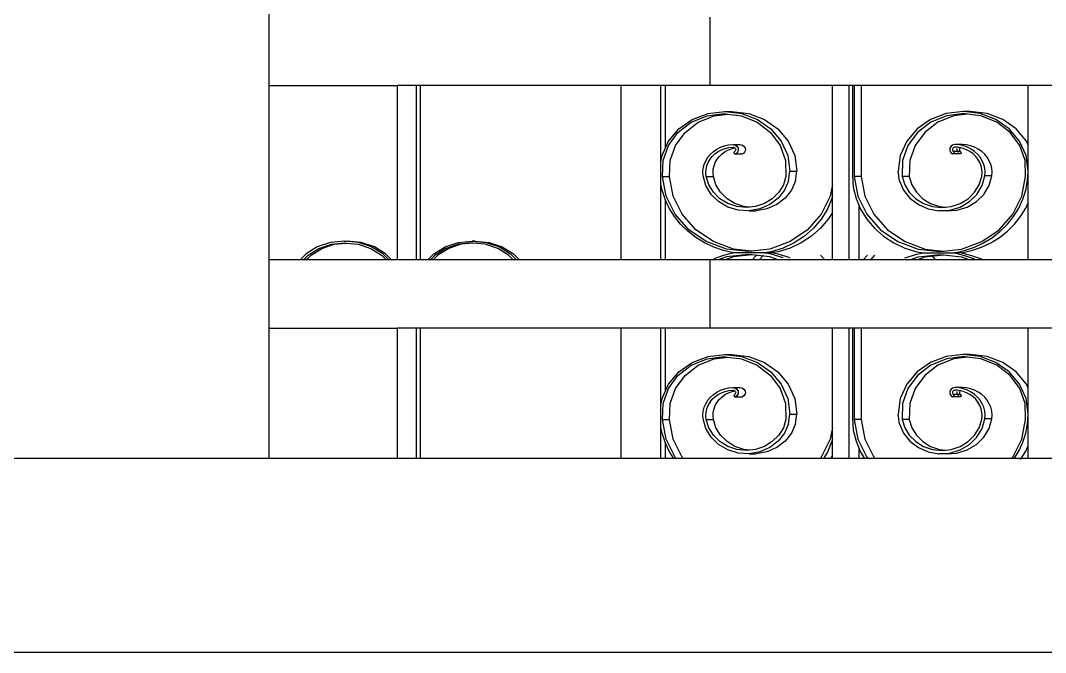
# Model space of a CAD drawing. Header units: millimetres. Extents: x 173236 to 801264, y -94969 to 615039.
# Drawn here: x 499473 to 500002, y -3374 to -3048 of the extents above; entities that cross this region are included whole.
import ezdxf

# ---------------------------------------------------------------- set-up
doc = ezdxf.new("R2010")
doc.units = ezdxf.units.MM
doc.header["$MEASUREMENT"] = 0
doc.layers.add('VOX-A-WALL-PATT', color=233, linetype='Continuous')
doc.layers.add('VOX-A-WALL-SECT', color=1, linetype='Continuous', lineweight=30)

# ---------------------------------------------------------------- blocks, each defined once
blk = doc.blocks.new('STAIRCASE')
at = {"layer": 'VOX-A-WALL-PATT'}
for p, q in [((499601.03, -2981.61), (499601.03, -3081.52)), ((499828.55, -3046.31), (499828.55, -3081.52)), ((499601.03, -3081.52), (499601.04, -3206.74)), ((499601.03, -3081.52), (499667.33, -3081.52)), ((499667.33, -3171.53), (499667.33, -3081.52)), ((499677.18, -3081.52), (499667.33, -3081.52)), ((499677.18, -3171.53), (499677.18, -3081.52)), ((499679.28, -3081.52), (499677.18, -3081.52)), ((499679.28, -3171.53), (499679.28, -3081.52)), ((499782.74, -3081.52), (499679.28, -3081.52)), ((499782.74, -3171.53), (499782.74, -3081.52)), ((499803.17, -3081.52), (499782.74, -3081.52)), ((499803.17, -3171.53), (499803.17, -3081.52)), ((499805.67, -3081.52), (499803.17, -3081.52)), ((499805.67, -3113.67), (499805.67, -3081.52)), ((499828.55, -3081.52), (499805.67, -3081.52)), ((499891.7, -3081.52), (499828.55, -3081.52)), ((499891.7, -3132.64), (499891.7, -3081.52)), ((499900.32, -3081.52), (499891.7, -3081.52)), ((499900.32, -3171.53), (499900.32, -3081.52)), ((499902.01, -3081.52), (499900.32, -3081.52)), ((499902.01, -3081.52), (499902.01, -3128.06)), ((499902.88, -3081.52), (499902.01, -3081.52)), ((499902.88, -3081.52), (499902.88, -3128.48)), ((499906.52, -3081.52), (499902.88, -3081.52)), ((499906.52, -3081.52), (499906.52, -3128.48)), ((499992.73, -3081.52), (499906.52, -3081.52)), ((499992.73, -3112.33), (499992.73, -3081.52)), ((500010.47, -3081.52), (499992.73, -3081.52)), ((499818.88, -3100.55), (499827.04, -3097.23)), ((499819.44, -3099.16), (499827.54, -3096.09)), ((499822.52, -3100.55), (499830.68, -3097.23)), ((499827.04, -3097.23), (499835.88, -3096.09)), ((499827.54, -3096.09), (499836.22, -3095.05)), ((499830.68, -3097.23), (499837.7, -3096.33)), ((499835.88, -3096.09), (499837.7, -3096.33)), ((499836.22, -3095.05), (499839.86, -3095.05)), ((499836.22, -3095.05), (499844.91, -3096.09)), ((499837.7, -3096.33), (499844.72, -3097.23)), ((499839.86, -3095.05), (499848.55, -3096.09)), ((499844.72, -3097.23), (499852.87, -3100.55)), ((499844.91, -3096.09), (499853, -3099.16)), ((499848.55, -3096.09), (499856.64, -3099.16)), ((499950.45, -3096.09), (499942.36, -3099.16)), ((499950.64, -3097.23), (499942.48, -3100.55)), ((499954.28, -3097.23), (499946.12, -3100.55)), ((499959.13, -3095.05), (499950.45, -3096.09)), ((499959.48, -3096.09), (499950.64, -3097.23)), ((499961.3, -3096.33), (499954.28, -3097.23)), ((499967.82, -3096.09), (499959.13, -3095.05)), ((499962.78, -3095.05), (499959.13, -3095.05)), ((499961.3, -3096.33), (499959.48, -3096.09)), ((499968.32, -3097.23), (499961.3, -3096.33)), ((499971.46, -3096.09), (499962.78, -3095.05)), ((499975.91, -3099.16), (499967.82, -3096.09)), ((499976.47, -3100.55), (499968.32, -3097.23)), ((499979.56, -3099.16), (499971.46, -3096.09)), ((499812.05, -3105.8), (499818.88, -3100.55)), ((499812.49, -3104.02), (499819.44, -3099.16)), ((499815.69, -3105.8), (499822.52, -3100.55)), ((499852.87, -3100.55), (499859.71, -3105.8)), ((499853, -3099.16), (499859.95, -3104.02)), ((499856.64, -3099.16), (499863.59, -3104.02)), ((499942.36, -3099.16), (499935.41, -3104.02)), ((499942.48, -3100.55), (499935.65, -3105.8)), ((499946.12, -3100.55), (499939.29, -3105.8)), ((499982.86, -3104.02), (499975.91, -3099.16)), ((499983.31, -3105.8), (499976.47, -3100.55)), ((499986.51, -3104.02), (499979.56, -3099.16)), ((499807.07, -3112.57), (499812.05, -3105.8)), ((499807.16, -3110.37), (499812.49, -3104.02)), ((499810.71, -3112.57), (499815.69, -3105.8)), ((499859.71, -3105.8), (499864.69, -3112.57)), ((499859.95, -3104.02), (499865.28, -3110.37)), ((499863.59, -3104.02), (499868.93, -3110.37)), ((499935.41, -3104.02), (499930.07, -3110.37)), ((499935.65, -3105.8), (499930.67, -3112.57)), ((499939.29, -3105.8), (499934.31, -3112.57)), ((499988.2, -3110.37), (499982.86, -3104.02)), ((499988.29, -3112.57), (499983.31, -3105.8)), ((499991.84, -3110.37), (499986.51, -3104.02)), ((499803.81, -3117.76), (499805.67, -3113.67)), ((499804.33, -3120.33), (499807.07, -3112.57)), ((499805.67, -3113.67), (499807.16, -3110.37)), ((499807.97, -3120.33), (499810.71, -3112.57)), ((499832.06, -3114.39), (499833.98, -3113.41)), ((499833.98, -3113.41), (499836.03, -3112.69)), ((499836.03, -3112.69), (499838.17, -3112.24)), ((499836.31, -3114.01), (499838.26, -3113.56)), ((499838.17, -3112.24), (499840.36, -3112.06)), ((499838.26, -3113.56), (499840.27, -3113.36)), ((499839.95, -3114.01), (499841.29, -3113.7)), ((499840.27, -3113.36), (499840.65, -3113.39)), ((499840.36, -3112.06), (499844, -3112.06)), ((499840.36, -3112.06), (499841.08, -3112.15)), ((499840.65, -3113.39), (499841.02, -3113.52)), ((499841.02, -3113.52), (499841.29, -3113.7)), ((499841.08, -3112.15), (499841.5, -3112.3)), ((499841.29, -3113.7), (499841.33, -3113.73)), ((499841.33, -3113.73), (499841.58, -3114)), ((499841.5, -3112.3), (499841.81, -3112.24)), ((499841.5, -3112.3), (499841.75, -3112.4)), ((499841.75, -3112.4), (499842.33, -3112.81)), ((499841.81, -3112.24), (499844, -3112.06)), ((499842.33, -3112.81), (499842.77, -3113.33)), ((499842.77, -3113.33), (499843.05, -3113.95)), ((499844, -3112.06), (499844.72, -3112.15)), ((499844.72, -3112.15), (499845.4, -3112.4)), ((499845.4, -3112.4), (499845.97, -3112.81)), ((499845.97, -3112.81), (499846.42, -3113.33)), ((499846.42, -3113.33), (499846.7, -3113.95)), ((499864.69, -3112.57), (499867.43, -3120.33)), ((499865.28, -3110.37), (499868.64, -3117.76)), ((499868.93, -3110.37), (499872.28, -3117.76)), ((499930.07, -3110.37), (499926.72, -3117.76)), ((499930.67, -3112.57), (499927.93, -3120.33)), ((499934.31, -3112.57), (499931.57, -3120.33)), ((499952.58, -3113.33), (499952.3, -3113.95)), ((499953.03, -3112.81), (499952.58, -3113.33)), ((499953.6, -3112.4), (499953.03, -3112.81)), ((499954.28, -3112.15), (499953.6, -3112.4)), ((499954.02, -3113.73), (499953.78, -3114)), ((499954.34, -3113.52), (499954.02, -3113.73)), ((499955, -3112.06), (499954.28, -3112.15)), ((499954.7, -3113.39), (499954.34, -3113.52)), ((499955.09, -3113.36), (499954.7, -3113.39)), ((499958.64, -3112.06), (499955, -3112.06)), ((499957.19, -3112.24), (499955, -3112.06)), ((499956.16, -3113.47), (499955.09, -3113.36)), ((499956.16, -3113.47), (499956.14, -3113.52)), ((499957.09, -3113.56), (499956.16, -3113.47)), ((499957.67, -3113.73), (499957.09, -3113.56)), ((499959.33, -3112.69), (499957.19, -3112.24)), ((499957.67, -3113.73), (499957.42, -3114)), ((499957.71, -3113.7), (499957.67, -3113.73)), ((499957.92, -3112.15), (499957.68, -3112.24)), ((499959.05, -3114.01), (499957.71, -3113.7)), ((499958.64, -3112.06), (499957.92, -3112.15)), ((499960.83, -3112.24), (499958.64, -3112.06)), ((499961.38, -3113.41), (499959.33, -3112.69)), ((499962.97, -3112.69), (499960.83, -3112.24)), ((499963.3, -3114.39), (499961.38, -3113.41)), ((499965.02, -3113.41), (499962.97, -3112.69)), ((499966.94, -3114.39), (499965.02, -3113.41)), ((499991.55, -3117.76), (499988.2, -3110.37)), ((499991.03, -3120.33), (499988.29, -3112.57)), ((499992.73, -3112.33), (499991.84, -3110.37)), ((499992.73, -3125.69), (499992.73, -3112.33)), ((499803.45, -3120.28), (499803.81, -3117.76)), ((499826.38, -3120.38), (499827.44, -3118.62)), ((499827.44, -3118.62), (499828.76, -3117.02)), ((499828.57, -3119.63), (499829.74, -3118.12)), ((499828.76, -3117.02), (499830.31, -3115.6)), ((499829.74, -3118.12), (499831.13, -3116.79)), ((499830.31, -3115.6), (499832.06, -3114.39)), ((499831.13, -3116.79), (499832.71, -3115.64)), ((499832.22, -3119.63), (499833.38, -3118.12)), ((499832.71, -3115.64), (499834.44, -3114.71)), ((499833.38, -3118.12), (499834.77, -3116.79)), ((499834.44, -3114.71), (499836.31, -3114.01)), ((499834.77, -3116.79), (499836.35, -3115.64)), ((499836.35, -3115.64), (499838.09, -3114.71)), ((499838.09, -3114.71), (499839.95, -3114.01)), ((499840.93, -3116.08), (499840.91, -3116.24)), ((499840.91, -3116.24), (499840.94, -3116.4)), ((499841, -3115.93), (499840.93, -3116.08)), ((499840.94, -3116.4), (499841, -3116.54)), ((499841.1, -3115.81), (499841, -3115.93)), ((499841, -3116.54), (499841.11, -3116.67)), ((499841.24, -3115.71), (499841.1, -3115.81)), ((499841.11, -3116.67), (499841.25, -3116.76)), ((499841.4, -3115.65), (499841.24, -3115.71)), ((499841.25, -3116.76), (499841.41, -3116.82)), ((499841.62, -3115.36), (499841.4, -3115.65)), ((499841.41, -3116.82), (499841.58, -3116.84)), ((499841.58, -3114), (499841.74, -3114.33)), ((499841.58, -3116.84), (499841.75, -3116.82)), ((499841.76, -3115.03), (499841.62, -3115.36)), ((499841.74, -3114.33), (499841.8, -3114.68)), ((499842.33, -3116.41), (499841.75, -3116.82)), ((499841.75, -3116.82), (499845.05, -3116.82)), ((499841.8, -3114.68), (499841.76, -3115.03)), ((499842.77, -3115.88), (499842.33, -3116.41)), ((499843.05, -3115.27), (499842.77, -3115.88)), ((499843.05, -3113.95), (499843.15, -3114.61)), ((499843.15, -3114.61), (499843.05, -3115.27)), ((499845.05, -3116.82), (499845.22, -3116.84)), ((499845.22, -3116.84), (499845.4, -3116.82)), ((499845.97, -3116.41), (499845.4, -3116.82)), ((499846.42, -3115.88), (499845.97, -3116.41)), ((499846.7, -3115.27), (499846.42, -3115.88)), ((499846.7, -3113.95), (499846.79, -3114.61)), ((499846.79, -3114.61), (499846.7, -3115.27)), ((499868.64, -3117.76), (499869.78, -3125.69)), ((499872.28, -3117.76), (499873.42, -3125.69)), ((499926.72, -3117.76), (499925.58, -3125.69)), ((499952.3, -3113.95), (499952.21, -3114.61)), ((499952.21, -3114.61), (499952.3, -3115.27)), ((499952.3, -3115.27), (499952.58, -3115.88)), ((499952.58, -3115.88), (499953.03, -3116.41)), ((499953.03, -3116.41), (499953.6, -3116.82)), ((499953.62, -3114.33), (499953.56, -3114.68)), ((499953.56, -3114.68), (499953.6, -3115.03)), ((499953.6, -3115.03), (499953.73, -3115.36)), ((499953.78, -3116.84), (499953.6, -3116.82)), ((499953.78, -3114), (499953.62, -3114.33)), ((499953.73, -3115.36), (499953.96, -3115.65)), ((499953.96, -3116.82), (499953.78, -3116.84)), ((499953.96, -3115.65), (499954.12, -3115.71)), ((499957.6, -3115.65), (499953.96, -3115.65)), ((499954.11, -3116.76), (499953.96, -3116.82)), ((499957.25, -3116.82), (499953.96, -3116.82)), ((499954.25, -3116.67), (499954.11, -3116.76)), ((499954.12, -3115.71), (499954.26, -3115.81)), ((499954.35, -3116.54), (499954.25, -3116.67)), ((499954.26, -3115.81), (499954.36, -3115.93)), ((499954.42, -3116.4), (499954.35, -3116.54)), ((499954.36, -3115.93), (499954.43, -3116.08)), ((499954.45, -3116.24), (499954.42, -3116.4)), ((499954.43, -3116.08), (499954.45, -3116.24)), ((499955.94, -3114), (499955.85, -3114.61)), ((499955.85, -3114.61), (499955.95, -3115.27)), ((499955.95, -3115.27), (499955.99, -3115.36)), ((499956.15, -3115.71), (499956.22, -3115.88)), ((499956.22, -3115.88), (499956.27, -3115.93)), ((499956.52, -3116.24), (499956.66, -3116.4)), ((499956.85, -3116.54), (499957.03, -3116.67)), ((499957.17, -3116.76), (499957.25, -3116.82)), ((499957.26, -3114.33), (499957.2, -3114.68)), ((499957.2, -3114.68), (499957.24, -3115.03)), ((499957.24, -3115.03), (499957.38, -3115.36)), ((499957.42, -3116.84), (499957.25, -3116.82)), ((499957.42, -3114), (499957.26, -3114.33)), ((499957.38, -3115.36), (499957.6, -3115.65)), ((499957.59, -3116.82), (499957.42, -3116.84)), ((499957.75, -3116.76), (499957.59, -3116.82)), ((499957.6, -3115.65), (499957.76, -3115.71)), ((499957.89, -3116.67), (499957.75, -3116.76)), ((499957.76, -3115.71), (499957.9, -3115.81)), ((499958, -3116.54), (499957.89, -3116.67)), ((499957.9, -3115.81), (499958, -3115.93)), ((499958, -3115.93), (499958.07, -3116.08)), ((499958.06, -3116.4), (499958, -3116.54)), ((499958.09, -3116.24), (499958.06, -3116.4)), ((499958.07, -3116.08), (499958.09, -3116.24)), ((499960.91, -3114.71), (499959.05, -3114.01)), ((499962.65, -3115.64), (499960.91, -3114.71)), ((499964.23, -3116.79), (499962.65, -3115.64)), ((499965.05, -3115.6), (499963.3, -3114.39)), ((499965.62, -3118.12), (499964.23, -3116.79)), ((499966.6, -3117.02), (499965.05, -3115.6)), ((499966.78, -3119.63), (499965.62, -3118.12)), ((499967.92, -3118.62), (499966.6, -3117.02)), ((499968.69, -3115.6), (499966.94, -3114.39)), ((499968.98, -3120.38), (499967.92, -3118.62)), ((499970.24, -3117.02), (499968.69, -3115.6)), ((499971.56, -3118.62), (499970.24, -3117.02)), ((499972.62, -3120.38), (499971.56, -3118.62)), ((499992.69, -3125.69), (499991.55, -3117.76)), ((499804.04, -3128.48), (499804.33, -3120.33)), ((499807.68, -3128.48), (499807.97, -3120.33)), ((499824.91, -3126.2), (499825.1, -3124.21)), ((499825.1, -3124.21), (499825.59, -3122.25)), ((499825.59, -3122.25), (499826.38, -3120.38)), ((499826.59, -3124.8), (499826.98, -3123)), ((499826.98, -3123), (499827.65, -3121.26)), ((499827.65, -3121.26), (499828.57, -3119.63)), ((499830.24, -3124.8), (499830.63, -3123)), ((499830.63, -3123), (499831.29, -3121.26)), ((499831.29, -3121.26), (499832.22, -3119.63)), ((499867.43, -3120.33), (499867.72, -3128.48)), ((499927.93, -3120.33), (499927.64, -3128.48)), ((499931.57, -3120.33), (499931.28, -3128.48)), ((499967.71, -3121.26), (499966.78, -3119.63)), ((499968.37, -3123), (499967.71, -3121.26)), ((499968.76, -3124.8), (499968.37, -3123)), ((499969.77, -3122.25), (499968.98, -3120.38)), ((499970.26, -3124.21), (499969.77, -3122.25)), ((499970.45, -3126.2), (499970.26, -3124.21)), ((499973.41, -3122.25), (499972.62, -3120.38)), ((499973.9, -3124.21), (499973.41, -3122.25)), ((499974.09, -3126.2), (499973.9, -3124.21)), ((499991.32, -3128.48), (499991.03, -3120.33)), ((499804.04, -3128.48), (499807.68, -3128.48)), ((499805.93, -3138.6), (499804.04, -3128.48)), ((499809.58, -3138.6), (499807.68, -3128.48)), ((499825.03, -3128.21), (499824.91, -3126.2)), ((499826.41, -3133.19), (499825.03, -3128.21)), ((499826.48, -3126.64), (499826.59, -3124.8)), ((499826.66, -3128.48), (499826.48, -3126.64)), ((499826.66, -3128.48), (499830.3, -3128.48)), ((499827.98, -3132.77), (499826.66, -3128.48)), ((499830.13, -3126.64), (499830.24, -3124.8)), ((499830.3, -3128.48), (499830.13, -3126.64)), ((499831.62, -3132.77), (499830.3, -3128.48)), ((499867.72, -3128.48), (499866.39, -3132.77)), ((499869.07, -3130.79), (499869.78, -3125.69)), ((499869.78, -3125.69), (499873.42, -3125.69)), ((499872.71, -3130.79), (499873.42, -3125.69)), ((499902.01, -3128.06), (499902.48, -3133.98)), ((499902.88, -3128.48), (499904.78, -3138.6)), ((499906.52, -3128.48), (499902.88, -3128.48)), ((499906.52, -3128.48), (499908.42, -3138.6)), ((499926.28, -3130.79), (499925.58, -3125.69)), ((499931.28, -3128.48), (499927.64, -3128.48)), ((499927.64, -3128.48), (499928.97, -3132.77)), ((499931.28, -3128.48), (499932.61, -3132.77)), ((499967.37, -3132.77), (499968.7, -3128.48)), ((499968.7, -3128.48), (499968.87, -3126.64)), ((499968.87, -3126.64), (499968.76, -3124.8)), ((499968.94, -3133.19), (499970.33, -3128.21)), ((499970.33, -3128.21), (499970.45, -3126.2)), ((499973.97, -3128.21), (499970.33, -3128.21)), ((499972.58, -3133.19), (499973.97, -3128.21)), ((499973.97, -3128.21), (499974.09, -3126.2)), ((499989.42, -3138.6), (499991.32, -3128.48)), ((499992.38, -3130.62), (499992.69, -3125.69)), ((499992.73, -3125.69), (499992.69, -3125.69)), ((499992.73, -3142.02), (499992.73, -3125.69)), ((499803.9, -3135.48), (499803.45, -3133.09)), ((499829.12, -3137.71), (499826.41, -3133.19)), ((499830.37, -3136.66), (499827.98, -3132.77)), ((499834.01, -3136.66), (499831.62, -3132.77)), ((499866.39, -3132.77), (499864, -3136.66)), ((499869.07, -3130.79), (499867, -3135.58)), ((499872.71, -3130.79), (499870.64, -3135.58)), ((499891.7, -3132.64), (499890.58, -3138.6)), ((499891.7, -3138.8), (499891.7, -3132.64)), ((499902.48, -3133.98), (499903.9, -3139.77)), ((499926.28, -3130.79), (499928.36, -3135.58)), ((499928.97, -3132.77), (499931.35, -3136.66)), ((499932.61, -3132.77), (499935, -3136.66)), ((499964.99, -3136.66), (499967.37, -3132.77)), ((499966.24, -3137.71), (499968.94, -3133.19)), ((499969.88, -3137.71), (499972.58, -3133.19)), ((499991.46, -3135.48), (499992.38, -3130.62)), ((499805.43, -3140.22), (499803.9, -3135.48)), ((499805.67, -3140.72), (499805.43, -3140.22)), ((499810.56, -3147.96), (499805.93, -3138.6)), ((499814.2, -3147.96), (499809.58, -3138.6)), ((499832.97, -3141.47), (499829.12, -3137.71)), ((499833.69, -3139.94), (499830.37, -3136.66)), ((499837.75, -3142.42), (499833.69, -3139.94)), ((499837.33, -3139.94), (499834.01, -3136.66)), ((499841.39, -3142.42), (499837.33, -3139.94)), ((499860.69, -3139.94), (499856.62, -3142.42)), ((499863.68, -3139.74), (499859.34, -3143.01)), ((499864, -3136.66), (499860.69, -3139.94)), ((499867.32, -3139.74), (499862.98, -3143.01)), ((499867, -3135.58), (499863.68, -3139.74)), ((499870.64, -3135.58), (499867.32, -3139.74)), ((499890.58, -3138.6), (499885.95, -3147.96)), ((499891.46, -3139.77), (499889.14, -3145.3)), ((499891.7, -3138.8), (499891.46, -3139.77)), ((499891.7, -3147.06), (499891.7, -3138.8)), ((499903.9, -3139.77), (499905.53, -3143.65)), ((499904.78, -3138.6), (499909.4, -3147.96)), ((499908.42, -3138.6), (499913.04, -3147.96)), ((499928.36, -3135.58), (499931.67, -3139.74)), ((499931.35, -3136.66), (499934.67, -3139.94)), ((499931.67, -3139.74), (499936.02, -3143.01)), ((499934.67, -3139.94), (499938.73, -3142.42)), ((499935, -3136.66), (499938.31, -3139.94)), ((499938.31, -3139.94), (499942.37, -3142.42)), ((499957.61, -3142.42), (499961.67, -3139.94)), ((499961.67, -3139.94), (499964.99, -3136.66)), ((499962.39, -3141.47), (499966.24, -3137.71)), ((499966.03, -3141.47), (499969.88, -3137.71)), ((499984.8, -3147.96), (499989.42, -3138.6)), ((499987.81, -3144.76), (499989.93, -3140.22)), ((499989.93, -3140.22), (499991.46, -3135.48)), ((499805.67, -3171.53), (499805.67, -3140.72)), ((499807.55, -3144.76), (499805.67, -3140.72)), ((499810.22, -3149.05), (499807.55, -3144.76)), ((499837.72, -3144.23), (499832.97, -3141.47)), ((499843.08, -3145.83), (499837.72, -3144.23)), ((499842.33, -3143.97), (499837.75, -3142.42)), ((499845.98, -3143.97), (499841.39, -3142.42)), ((499847.19, -3144.49), (499842.33, -3143.97)), ((499849.01, -3144.29), (499845.98, -3143.97)), ((499849.01, -3144.29), (499847.19, -3144.49)), ((499854.24, -3145.2), (499848.7, -3146.16)), ((499852.04, -3143.97), (499849.01, -3144.29)), ((499856.62, -3142.42), (499852.04, -3143.97)), ((499857.88, -3145.2), (499852.34, -3146.16)), ((499859.34, -3143.01), (499854.24, -3145.2)), ((499862.98, -3143.01), (499857.88, -3145.2)), ((499889.14, -3145.3), (499885.95, -3150.47)), ((499905.53, -3171.53), (499905.53, -3143.65)), ((499905.53, -3143.65), (499906.22, -3145.3)), ((499906.22, -3145.3), (499909.41, -3150.47)), ((499936.02, -3143.01), (499941.12, -3145.2)), ((499938.73, -3142.42), (499943.32, -3143.97)), ((499941.12, -3145.2), (499946.66, -3146.16)), ((499942.37, -3142.42), (499946.96, -3143.97)), ((499943.32, -3143.97), (499948.17, -3144.49)), ((499946.96, -3143.97), (499949.99, -3144.29)), ((499948.17, -3144.49), (499949.99, -3144.29)), ((499949.99, -3144.29), (499953.02, -3143.97)), ((499952.28, -3145.83), (499957.64, -3144.23)), ((499953.02, -3143.97), (499957.61, -3142.42)), ((499955.92, -3145.83), (499961.28, -3144.23)), ((499957.64, -3144.23), (499962.39, -3141.47)), ((499961.28, -3144.23), (499966.03, -3141.47)), ((499985.14, -3149.05), (499987.81, -3144.76)), ((499988.78, -3149.05), (499991.45, -3144.76)), ((499991.45, -3144.76), (499992.73, -3142.02)), ((499992.73, -3171.53), (499992.73, -3142.02)), ((499813.41, -3153.04), (499810.22, -3149.05)), ((499817.62, -3155.95), (499810.56, -3147.96)), ((499821.27, -3155.95), (499814.2, -3147.96)), ((499848.7, -3146.16), (499843.08, -3145.83)), ((499848.7, -3146.16), (499852.34, -3146.16)), ((499885.95, -3147.96), (499878.89, -3155.95)), ((499885.95, -3150.47), (499881.98, -3155.16)), ((499889.59, -3150.47), (499885.62, -3155.16)), ((499891.7, -3147.06), (499889.59, -3150.47)), ((499891.7, -3171.53), (499891.7, -3147.06)), ((499909.4, -3147.96), (499916.46, -3155.95)), ((499909.41, -3150.47), (499913.38, -3155.16)), ((499913.04, -3147.96), (499920.11, -3155.95)), ((499946.66, -3146.16), (499952.28, -3145.83)), ((499950.3, -3146.16), (499946.66, -3146.16)), ((499950.3, -3146.16), (499955.92, -3145.83)), ((499977.73, -3155.95), (499984.8, -3147.96)), ((499981.95, -3153.04), (499985.14, -3149.05)), ((499985.59, -3153.04), (499988.78, -3149.05)), ((499817.08, -3156.66), (499813.41, -3153.04)), ((499826.66, -3162.06), (499817.62, -3155.95)), ((499830.31, -3162.06), (499821.27, -3155.95)), ((499878.89, -3155.95), (499869.85, -3162.06)), ((499881.98, -3155.16), (499877.29, -3159.27)), ((499885.62, -3155.16), (499880.94, -3159.27)), ((499913.38, -3155.16), (499918.06, -3159.27)), ((499916.46, -3155.95), (499925.51, -3162.06)), ((499920.11, -3155.95), (499929.15, -3162.06)), ((499968.69, -3162.06), (499977.73, -3155.95)), ((499978.28, -3156.66), (499981.95, -3153.04)), ((499981.92, -3156.66), (499985.59, -3153.04)), ((499821.18, -3159.88), (499817.08, -3156.66)), ((499825.66, -3162.65), (499821.18, -3159.88)), ((499877.29, -3159.27), (499872.01, -3162.72)), ((499880.94, -3159.27), (499875.65, -3162.72)), ((499918.06, -3159.27), (499923.35, -3162.72)), ((499969.7, -3162.65), (499974.18, -3159.88)), ((499973.34, -3162.65), (499977.82, -3159.88)), ((499974.18, -3159.88), (499978.28, -3156.66)), ((499977.82, -3159.88), (499981.92, -3156.66)), ((499626.01, -3164.75), (499620.21, -3168.31)), ((499621.3, -3169), (499626.84, -3165.6)), ((499622.77, -3169), (499628.31, -3165.6)), ((499632.76, -3162.52), (499626.01, -3164.75)), ((499626.84, -3165.6), (499633.3, -3163.46)), ((499628.31, -3165.6), (499634.77, -3163.46)), ((499640, -3161.75), (499632.76, -3162.52)), ((499633.3, -3163.46), (499640.23, -3162.73)), ((499634.77, -3163.46), (499640.96, -3162.81)), ((499640, -3161.75), (499641.47, -3161.75)), ((499647.25, -3162.52), (499640, -3161.75)), ((499640.23, -3162.73), (499640.96, -3162.81)), ((499640.96, -3162.81), (499647.16, -3163.46)), ((499648.71, -3162.52), (499641.47, -3161.75)), ((499647.16, -3163.46), (499653.61, -3165.6)), ((499654, -3164.75), (499647.25, -3162.52)), ((499655.46, -3164.75), (499648.71, -3162.52)), ((499653.61, -3165.6), (499659.16, -3169)), ((499659.8, -3168.31), (499654, -3164.75)), ((499661.26, -3168.31), (499655.46, -3164.75)), ((499686.15, -3168.31), (499691.95, -3164.75)), ((499692.34, -3165.6), (499686.79, -3169)), ((499693.8, -3165.6), (499688.26, -3169)), ((499691.95, -3164.75), (499698.7, -3162.52)), ((499698.79, -3163.46), (499692.34, -3165.6)), ((499700.26, -3163.46), (499693.8, -3165.6)), ((499698.7, -3162.52), (499705.95, -3161.75)), ((499705.72, -3162.73), (499698.79, -3163.46)), ((499706.45, -3162.81), (499700.26, -3163.46)), ((499706.45, -3162.81), (499705.72, -3162.73)), ((499705.95, -3161.75), (499713.19, -3162.52)), ((499707.41, -3161.75), (499705.95, -3161.75)), ((499712.65, -3163.46), (499706.45, -3162.81)), ((499707.41, -3161.75), (499714.66, -3162.52)), ((499719.1, -3165.6), (499712.65, -3163.46)), ((499713.19, -3162.52), (499719.94, -3164.75)), ((499714.66, -3162.52), (499721.41, -3164.75)), ((499724.65, -3169), (499719.1, -3165.6)), ((499719.94, -3164.75), (499725.74, -3168.31)), ((499721.41, -3164.75), (499727.2, -3168.31)), ((499830.45, -3164.93), (499825.66, -3162.65)), ((499837.1, -3165.89), (499826.66, -3162.06)), ((499840.74, -3165.89), (499830.31, -3162.06)), ((499835.5, -3166.7), (499830.45, -3164.93)), ((499840.74, -3167.92), (499835.5, -3166.7)), ((499848.26, -3167.2), (499837.1, -3165.89)), ((499850.08, -3166.99), (499840.74, -3165.89)), ((499859.41, -3165.89), (499850.08, -3166.99)), ((499869.85, -3162.06), (499859.41, -3165.89)), ((499866.22, -3165.42), (499860.07, -3167.32)), ((499869.87, -3165.42), (499863.72, -3167.32)), ((499872.01, -3162.72), (499866.22, -3165.42)), ((499875.65, -3162.72), (499869.87, -3165.42)), ((499923.35, -3162.72), (499929.13, -3165.42)), ((499925.51, -3162.06), (499935.94, -3165.89)), ((499929.13, -3165.42), (499935.28, -3167.32)), ((499929.15, -3162.06), (499939.58, -3165.89)), ((499935.94, -3165.89), (499947.1, -3167.2)), ((499939.58, -3165.89), (499948.92, -3166.99)), ((499948.92, -3166.99), (499958.26, -3165.89)), ((499954.62, -3167.92), (499959.86, -3166.7)), ((499958.26, -3165.89), (499968.69, -3162.06)), ((499958.26, -3167.92), (499963.5, -3166.7)), ((499959.86, -3166.7), (499964.91, -3164.93)), ((499963.5, -3166.7), (499968.55, -3164.93)), ((499964.91, -3164.93), (499969.7, -3162.65)), ((499968.55, -3164.93), (499973.34, -3162.65)), ((499667.33, -3171.53), (499601.03, -3171.53)), ((499620.21, -3168.31), (499617.12, -3171.53)), ((499618.87, -3171.53), (499621.3, -3169)), ((499620.34, -3171.53), (499622.77, -3169)), ((499659.16, -3169), (499661.58, -3171.53)), ((499662.89, -3171.53), (499659.8, -3168.31)), ((499664.35, -3171.53), (499661.26, -3168.31)), ((499677.18, -3171.53), (499667.33, -3171.53)), ((499679.28, -3171.53), (499677.18, -3171.53)), ((499782.74, -3171.53), (499679.28, -3171.53)), ((499683.06, -3171.53), (499686.15, -3168.31)), ((499686.79, -3169), (499684.36, -3171.53)), ((499688.26, -3169), (499685.83, -3171.53)), ((499727.08, -3171.53), (499724.65, -3169)), ((499725.74, -3168.31), (499728.83, -3171.53)), ((499727.2, -3168.31), (499730.3, -3171.53)), ((499803.17, -3171.53), (499782.74, -3171.53)), ((499805.67, -3171.53), (499803.17, -3171.53)), ((499828.55, -3171.53), (499805.67, -3171.53)), ((499828.55, -3171.53), (499828.55, -3206.74)), ((499848.81, -3171.53), (499828.55, -3171.53)), ((499835.5, -3169.15), (499830.45, -3170.91)), ((499837.1, -3169.95), (499832.8, -3171.53)), ((499840.74, -3167.92), (499835.5, -3169.15)), ((499840.74, -3169.95), (499836.44, -3171.53)), ((499848.26, -3168.64), (499837.1, -3169.95)), ((499856.47, -3167.92), (499840.74, -3167.92)), ((499850.08, -3168.86), (499840.74, -3169.95)), ((499850.08, -3166.99), (499848.26, -3167.2)), ((499850.08, -3168.86), (499848.26, -3168.64)), ((499850.34, -3171.53), (499848.81, -3171.53)), ((499859.41, -3169.95), (499850.08, -3168.86)), ((499850.34, -3171.53), (499852.47, -3169)), ((499853.99, -3171.53), (499850.34, -3171.53)), ((499853.99, -3171.53), (499856.11, -3169)), ((499887.74, -3171.53), (499853.99, -3171.53)), ((499860.07, -3167.32), (499856.47, -3167.92)), ((499860.07, -3168.52), (499856.47, -3167.92)), ((499856.47, -3167.92), (499860.11, -3167.92)), ((499863.72, -3171.53), (499859.41, -3169.95)), ((499866.22, -3170.43), (499860.07, -3168.52)), ((499863.72, -3167.32), (499860.11, -3167.92)), ((499863.72, -3168.52), (499860.11, -3167.92)), ((499869.87, -3170.43), (499863.72, -3168.52)), ((499885.61, -3169), (499887.74, -3171.53)), ((499888.88, -3171.53), (499887.74, -3171.53)), ((499891.7, -3171.53), (499888.88, -3171.53)), ((499891.7, -3171.53), (499891.7, -3170.55)), ((499900.32, -3171.53), (499891.7, -3171.53)), ((499905.53, -3171.53), (499900.32, -3171.53)), ((499906.48, -3171.53), (499905.53, -3171.53)), ((499907.62, -3171.53), (499906.48, -3171.53)), ((499909.75, -3169), (499907.62, -3171.53)), ((499911.26, -3171.53), (499907.62, -3171.53)), ((499913.39, -3169), (499911.26, -3171.53)), ((499945.01, -3171.53), (499911.26, -3171.53)), ((499929.13, -3170.43), (499935.28, -3168.52)), ((499931.64, -3171.53), (499935.94, -3169.95)), ((499935.28, -3167.32), (499938.89, -3167.92)), ((499935.28, -3168.52), (499938.89, -3167.92)), ((499935.28, -3171.53), (499939.58, -3169.95)), ((499935.94, -3169.95), (499947.1, -3168.64)), ((499938.89, -3167.92), (499954.62, -3167.92)), ((499939.58, -3169.95), (499948.92, -3168.86)), ((499945.01, -3171.53), (499942.89, -3169)), ((499946.55, -3171.53), (499945.01, -3171.53)), ((499950.19, -3171.53), (499946.55, -3171.53)), ((499947.1, -3167.2), (499948.92, -3166.99)), ((499947.1, -3168.64), (499948.92, -3168.86)), ((499948.92, -3168.86), (499958.26, -3169.95)), ((499992.73, -3171.53), (499950.19, -3171.53)), ((499958.26, -3167.92), (499954.62, -3167.92)), ((499954.62, -3167.92), (499959.86, -3169.15)), ((499958.26, -3167.92), (499963.5, -3169.15)), ((499958.26, -3169.95), (499962.56, -3171.53)), ((499959.86, -3169.15), (499964.91, -3170.91)), ((499963.5, -3169.15), (499968.55, -3170.91)), ((500010.47, -3171.53), (499992.73, -3171.53)), ((499601.03, -3206.74), (499601.03, -3273.82)), ((499601.03, -3206.74), (499667.33, -3206.74)), ((499667.33, -3273.82), (499667.33, -3206.74)), ((499677.18, -3206.74), (499667.33, -3206.74)), ((499677.18, -3273.82), (499677.18, -3206.74)), ((499679.28, -3206.74), (499677.18, -3206.74)), ((499679.28, -3273.82), (499679.28, -3206.74)), ((499782.74, -3206.74), (499679.28, -3206.74)), ((499782.74, -3273.82), (499782.74, -3206.74)), ((499803.17, -3206.74), (499782.74, -3206.74)), ((499803.17, -3273.82), (499803.17, -3206.74)), ((499805.67, -3206.74), (499803.17, -3206.74)), ((499805.67, -3238.89), (499805.67, -3206.74)), ((499828.55, -3206.74), (499805.67, -3206.74)), ((499891.7, -3206.74), (499828.55, -3206.74)), ((499891.7, -3257.86), (499891.7, -3206.74)), ((499900.32, -3206.74), (499891.7, -3206.74)), ((499900.32, -3273.82), (499900.32, -3206.74)), ((499902.01, -3206.74), (499900.32, -3206.74)), ((499902.01, -3206.74), (499902.01, -3253.29)), ((499902.88, -3206.74), (499902.01, -3206.74)), ((499902.88, -3206.74), (499902.88, -3253.7)), ((499906.52, -3206.74), (499902.88, -3206.74)), ((499906.52, -3206.74), (499906.52, -3253.7)), ((499992.73, -3206.74), (499906.52, -3206.74)), ((499992.73, -3237.56), (499992.73, -3206.74)), ((500010.47, -3206.74), (499992.73, -3206.74)), ((499812.49, -3229.25), (499819.44, -3224.38)), ((499818.88, -3225.78), (499827.04, -3222.45)), ((499819.44, -3224.38), (499827.54, -3221.32)), ((499822.52, -3225.78), (499830.68, -3222.45)), ((499827.04, -3222.45), (499835.88, -3221.32)), ((499827.54, -3221.32), (499836.22, -3220.27)), ((499830.68, -3222.45), (499837.7, -3221.55)), ((499835.88, -3221.32), (499837.7, -3221.55)), ((499836.22, -3220.27), (499839.86, -3220.27)), ((499836.22, -3220.27), (499844.91, -3221.32)), ((499837.7, -3221.55), (499844.72, -3222.45)), ((499839.86, -3220.27), (499848.55, -3221.32)), ((499844.72, -3222.45), (499852.87, -3225.78)), ((499844.91, -3221.32), (499853, -3224.38)), ((499848.55, -3221.32), (499856.64, -3224.38)), ((499853, -3224.38), (499859.95, -3229.25)), ((499856.64, -3224.38), (499863.59, -3229.25)), ((499942.36, -3224.38), (499935.41, -3229.25)), ((499950.45, -3221.32), (499942.36, -3224.38)), ((499950.64, -3222.45), (499942.48, -3225.78)), ((499954.28, -3222.45), (499946.12, -3225.78)), ((499959.13, -3220.27), (499950.45, -3221.32)), ((499959.48, -3221.32), (499950.64, -3222.45)), ((499961.3, -3221.55), (499954.28, -3222.45)), ((499967.82, -3221.32), (499959.13, -3220.27)), ((499962.78, -3220.27), (499959.13, -3220.27)), ((499961.3, -3221.55), (499959.48, -3221.32)), ((499968.32, -3222.45), (499961.3, -3221.55)), ((499971.46, -3221.32), (499962.78, -3220.27)), ((499975.91, -3224.38), (499967.82, -3221.32)), ((499976.47, -3225.78), (499968.32, -3222.45)), ((499979.56, -3224.38), (499971.46, -3221.32)), ((499982.86, -3229.25), (499975.91, -3224.38)), ((499986.51, -3229.25), (499979.56, -3224.38)), ((499807.16, -3235.59), (499812.49, -3229.25)), ((499812.05, -3231.02), (499818.88, -3225.78)), ((499815.69, -3231.02), (499822.52, -3225.78)), ((499852.87, -3225.78), (499859.71, -3231.02)), ((499859.95, -3229.25), (499865.28, -3235.59)), ((499863.59, -3229.25), (499868.93, -3235.59)), ((499935.41, -3229.25), (499930.07, -3235.59)), ((499942.48, -3225.78), (499935.65, -3231.02)), ((499946.12, -3225.78), (499939.29, -3231.02)), ((499983.31, -3231.02), (499976.47, -3225.78)), ((499988.2, -3235.59), (499982.86, -3229.25)), ((499991.84, -3235.59), (499986.51, -3229.25)), ((499807.07, -3237.79), (499812.05, -3231.02)), ((499810.71, -3237.79), (499815.69, -3231.02)), ((499859.71, -3231.02), (499864.69, -3237.79)), ((499935.65, -3231.02), (499930.67, -3237.79)), ((499939.29, -3231.02), (499934.31, -3237.79)), ((499988.29, -3237.79), (499983.31, -3231.02)), ((499803.81, -3242.98), (499805.67, -3238.89)), ((499804.33, -3245.55), (499807.07, -3237.79)), ((499805.67, -3238.89), (499807.16, -3235.59)), ((499807.97, -3245.55), (499810.71, -3237.79)), ((499830.31, -3240.82), (499832.06, -3239.61)), ((499832.06, -3239.61), (499833.98, -3238.64)), ((499832.71, -3240.87), (499834.44, -3239.93)), ((499833.98, -3238.64), (499836.03, -3237.92)), ((499834.44, -3239.93), (499836.31, -3239.23)), ((499836.03, -3237.92), (499838.17, -3237.46)), ((499836.31, -3239.23), (499838.26, -3238.78)), ((499836.35, -3240.87), (499838.09, -3239.93)), ((499838.09, -3239.93), (499839.95, -3239.23)), ((499838.17, -3237.46), (499840.36, -3237.28)), ((499838.26, -3238.78), (499840.27, -3238.58)), ((499839.95, -3239.23), (499841.29, -3238.92)), ((499840.27, -3238.58), (499840.65, -3238.62)), ((499840.36, -3237.28), (499844, -3237.28)), ((499840.36, -3237.28), (499841.08, -3237.37)), ((499840.65, -3238.62), (499841.02, -3238.74)), ((499841.02, -3238.74), (499841.29, -3238.92)), ((499841.08, -3237.37), (499841.5, -3237.53)), ((499841.29, -3238.92), (499841.33, -3238.95)), ((499841.33, -3238.95), (499841.58, -3239.23)), ((499841.62, -3240.58), (499841.4, -3240.87)), ((499841.5, -3237.53), (499841.81, -3237.46)), ((499841.5, -3237.53), (499841.75, -3237.62)), ((499841.58, -3239.23), (499841.74, -3239.55)), ((499841.76, -3240.25), (499841.62, -3240.58)), ((499841.74, -3239.55), (499841.8, -3239.9)), ((499841.75, -3237.62), (499842.33, -3238.03)), ((499841.8, -3239.9), (499841.76, -3240.25)), ((499841.81, -3237.46), (499844, -3237.28)), ((499842.33, -3238.03), (499842.77, -3238.56)), ((499842.77, -3238.56), (499843.05, -3239.17)), ((499843.05, -3240.49), (499842.77, -3241.11)), ((499843.05, -3239.17), (499843.15, -3239.83)), ((499843.15, -3239.83), (499843.05, -3240.49)), ((499844, -3237.28), (499844.72, -3237.37)), ((499844.72, -3237.37), (499845.4, -3237.62)), ((499845.4, -3237.62), (499845.97, -3238.03)), ((499845.97, -3238.03), (499846.42, -3238.56)), ((499846.42, -3238.56), (499846.7, -3239.17)), ((499846.7, -3240.49), (499846.42, -3241.11)), ((499846.7, -3239.17), (499846.79, -3239.83)), ((499846.79, -3239.83), (499846.7, -3240.49)), ((499864.69, -3237.79), (499867.43, -3245.55)), ((499865.28, -3235.59), (499868.64, -3242.98)), ((499868.93, -3235.59), (499872.28, -3242.98)), ((499930.07, -3235.59), (499926.72, -3242.98)), ((499930.67, -3237.79), (499927.93, -3245.55)), ((499934.31, -3237.79), (499931.57, -3245.55)), ((499952.3, -3239.17), (499952.21, -3239.83)), ((499952.21, -3239.83), (499952.3, -3240.49)), ((499952.58, -3238.56), (499952.3, -3239.17)), ((499952.3, -3240.49), (499952.58, -3241.11)), ((499953.03, -3238.03), (499952.58, -3238.56)), ((499953.6, -3237.62), (499953.03, -3238.03)), ((499953.62, -3239.55), (499953.56, -3239.9)), ((499953.56, -3239.9), (499953.6, -3240.25)), ((499954.28, -3237.37), (499953.6, -3237.62)), ((499953.6, -3240.25), (499953.73, -3240.58)), ((499953.78, -3239.23), (499953.62, -3239.55)), ((499953.73, -3240.58), (499953.96, -3240.87)), ((499954.02, -3238.95), (499953.78, -3239.23)), ((499954.34, -3238.74), (499954.02, -3238.95)), ((499955, -3237.28), (499954.28, -3237.37)), ((499954.7, -3238.62), (499954.34, -3238.74)), ((499955.09, -3238.58), (499954.7, -3238.62)), ((499958.64, -3237.28), (499955, -3237.28)), ((499957.19, -3237.46), (499955, -3237.28)), ((499956.16, -3238.69), (499955.09, -3238.58)), ((499955.94, -3239.23), (499955.85, -3239.83)), ((499955.85, -3239.83), (499955.95, -3240.49)), ((499955.95, -3240.49), (499955.99, -3240.58)), ((499956.16, -3238.69), (499956.14, -3238.74)), ((499957.09, -3238.78), (499956.16, -3238.69)), ((499957.67, -3238.95), (499957.09, -3238.78)), ((499959.33, -3237.92), (499957.19, -3237.46)), ((499957.26, -3239.55), (499957.2, -3239.9)), ((499957.2, -3239.9), (499957.24, -3240.25)), ((499957.24, -3240.25), (499957.38, -3240.58)), ((499957.42, -3239.23), (499957.26, -3239.55)), ((499957.38, -3240.58), (499957.6, -3240.87)), ((499957.67, -3238.95), (499957.42, -3239.23)), ((499957.71, -3238.92), (499957.67, -3238.95)), ((499957.92, -3237.37), (499957.68, -3237.46)), ((499959.05, -3239.23), (499957.71, -3238.92)), ((499958.64, -3237.28), (499957.92, -3237.37)), ((499960.83, -3237.46), (499958.64, -3237.28)), ((499960.91, -3239.93), (499959.05, -3239.23)), ((499961.38, -3238.64), (499959.33, -3237.92)), ((499962.97, -3237.92), (499960.83, -3237.46)), ((499962.65, -3240.87), (499960.91, -3239.93)), ((499963.3, -3239.61), (499961.38, -3238.64)), ((499965.02, -3238.64), (499962.97, -3237.92)), ((499965.05, -3240.82), (499963.3, -3239.61)), ((499966.94, -3239.61), (499965.02, -3238.64)), ((499968.69, -3240.82), (499966.94, -3239.61)), ((499991.55, -3242.98), (499988.2, -3235.59)), ((499991.03, -3245.55), (499988.29, -3237.79)), ((499992.73, -3237.56), (499991.84, -3235.59)), ((499992.73, -3250.91), (499992.73, -3237.56)), ((499803.45, -3245.5), (499803.81, -3242.98)), ((499804.04, -3253.7), (499804.33, -3245.55)), ((499807.68, -3253.7), (499807.97, -3245.55)), ((499825.59, -3247.47), (499826.38, -3245.6)), ((499826.38, -3245.6), (499827.44, -3243.85)), ((499827.44, -3243.85), (499828.76, -3242.24)), ((499827.65, -3246.48), (499828.57, -3244.85)), ((499828.57, -3244.85), (499829.74, -3243.35)), ((499828.76, -3242.24), (499830.31, -3240.82)), ((499829.74, -3243.35), (499831.13, -3242.01)), ((499831.13, -3242.01), (499832.71, -3240.87)), ((499831.29, -3246.48), (499832.22, -3244.85)), ((499832.22, -3244.85), (499833.38, -3243.35)), ((499833.38, -3243.35), (499834.77, -3242.01)), ((499834.77, -3242.01), (499836.35, -3240.87)), ((499840.93, -3241.3), (499840.91, -3241.46)), ((499840.91, -3241.46), (499840.94, -3241.62)), ((499841, -3241.16), (499840.93, -3241.3)), ((499840.94, -3241.62), (499841, -3241.76)), ((499841.1, -3241.03), (499841, -3241.16)), ((499841, -3241.76), (499841.11, -3241.89)), ((499841.24, -3240.93), (499841.1, -3241.03)), ((499841.11, -3241.89), (499841.25, -3241.98)), ((499841.4, -3240.87), (499841.24, -3240.93)), ((499841.25, -3241.98), (499841.41, -3242.04)), ((499841.41, -3242.04), (499841.58, -3242.06)), ((499841.58, -3242.06), (499841.75, -3242.04)), ((499842.33, -3241.63), (499841.75, -3242.04)), ((499841.75, -3242.04), (499845.05, -3242.04)), ((499842.77, -3241.11), (499842.33, -3241.63)), ((499845.05, -3242.04), (499845.22, -3242.06)), ((499845.22, -3242.06), (499845.4, -3242.04)), ((499845.97, -3241.63), (499845.4, -3242.04)), ((499846.42, -3241.11), (499845.97, -3241.63)), ((499867.43, -3245.55), (499867.72, -3253.7)), ((499868.64, -3242.98), (499869.78, -3250.91)), ((499872.28, -3242.98), (499873.42, -3250.91)), ((499926.72, -3242.98), (499925.58, -3250.91)), ((499927.93, -3245.55), (499927.64, -3253.7)), ((499931.57, -3245.55), (499931.28, -3253.7)), ((499952.58, -3241.11), (499953.03, -3241.63)), ((499953.03, -3241.63), (499953.6, -3242.04)), ((499953.78, -3242.06), (499953.6, -3242.04)), ((499953.96, -3242.04), (499953.78, -3242.06)), ((499953.96, -3240.87), (499954.12, -3240.93)), ((499957.6, -3240.87), (499953.96, -3240.87)), ((499954.11, -3241.98), (499953.96, -3242.04)), ((499957.25, -3242.04), (499953.96, -3242.04)), ((499954.25, -3241.89), (499954.11, -3241.98)), ((499954.12, -3240.93), (499954.26, -3241.03)), ((499954.35, -3241.76), (499954.25, -3241.89)), ((499954.26, -3241.03), (499954.36, -3241.16)), ((499954.42, -3241.62), (499954.35, -3241.76)), ((499954.36, -3241.16), (499954.43, -3241.3)), ((499954.45, -3241.46), (499954.42, -3241.62)), ((499954.43, -3241.3), (499954.45, -3241.46)), ((499956.15, -3240.93), (499956.22, -3241.11)), ((499956.22, -3241.11), (499956.27, -3241.16)), ((499956.52, -3241.46), (499956.66, -3241.62)), ((499956.85, -3241.76), (499957.03, -3241.89)), ((499957.17, -3241.98), (499957.25, -3242.04)), ((499957.42, -3242.06), (499957.25, -3242.04)), ((499957.59, -3242.04), (499957.42, -3242.06)), ((499957.75, -3241.98), (499957.59, -3242.04)), ((499957.6, -3240.87), (499957.76, -3240.93)), ((499957.89, -3241.89), (499957.75, -3241.98)), ((499957.76, -3240.93), (499957.9, -3241.03)), ((499958, -3241.76), (499957.89, -3241.89)), ((499957.9, -3241.03), (499958, -3241.16)), ((499958, -3241.16), (499958.07, -3241.3)), ((499958.06, -3241.62), (499958, -3241.76)), ((499958.09, -3241.46), (499958.06, -3241.62)), ((499958.07, -3241.3), (499958.09, -3241.46)), ((499964.23, -3242.01), (499962.65, -3240.87)), ((499965.62, -3243.35), (499964.23, -3242.01)), ((499966.6, -3242.24), (499965.05, -3240.82)), ((499966.78, -3244.85), (499965.62, -3243.35)), ((499967.92, -3243.85), (499966.6, -3242.24)), ((499967.71, -3246.48), (499966.78, -3244.85)), ((499968.98, -3245.6), (499967.92, -3243.85)), ((499970.24, -3242.24), (499968.69, -3240.82)), ((499969.77, -3247.47), (499968.98, -3245.6)), ((499971.56, -3243.85), (499970.24, -3242.24)), ((499972.62, -3245.6), (499971.56, -3243.85)), ((499973.41, -3247.47), (499972.62, -3245.6)), ((499991.32, -3253.7), (499991.03, -3245.55)), ((499992.69, -3250.91), (499991.55, -3242.98)), ((499824.91, -3251.43), (499825.1, -3249.43)), ((499825.1, -3249.43), (499825.59, -3247.47)), ((499826.48, -3251.86), (499826.59, -3250.03)), ((499826.59, -3250.03), (499826.98, -3248.22)), ((499826.98, -3248.22), (499827.65, -3246.48)), ((499830.13, -3251.86), (499830.24, -3250.03)), ((499830.24, -3250.03), (499830.63, -3248.22)), ((499830.63, -3248.22), (499831.29, -3246.48)), ((499869.07, -3256.02), (499869.78, -3250.91)), ((499869.78, -3250.91), (499873.42, -3250.91)), ((499872.71, -3256.02), (499873.42, -3250.91)), ((499926.28, -3256.02), (499925.58, -3250.91)), ((499968.37, -3248.22), (499967.71, -3246.48)), ((499968.76, -3250.03), (499968.37, -3248.22)), ((499968.87, -3251.86), (499968.76, -3250.03)), ((499970.26, -3249.43), (499969.77, -3247.47)), ((499970.45, -3251.43), (499970.26, -3249.43)), ((499973.9, -3249.43), (499973.41, -3247.47)), ((499974.09, -3251.43), (499973.9, -3249.43)), ((499992.38, -3255.84), (499992.69, -3250.91)), ((499992.73, -3250.91), (499992.69, -3250.91)), ((499992.73, -3267.24), (499992.73, -3250.91)), ((499804.04, -3253.7), (499807.68, -3253.7)), ((499805.93, -3263.82), (499804.04, -3253.7)), ((499809.58, -3263.82), (499807.68, -3253.7)), ((499825.03, -3253.43), (499824.91, -3251.43)), ((499826.41, -3258.42), (499825.03, -3253.43)), ((499826.66, -3253.7), (499826.48, -3251.86)), ((499826.66, -3253.7), (499830.3, -3253.7)), ((499827.98, -3257.99), (499826.66, -3253.7)), ((499830.3, -3253.7), (499830.13, -3251.86)), ((499831.62, -3257.99), (499830.3, -3253.7)), ((499867.72, -3253.7), (499866.39, -3257.99)), ((499869.07, -3256.02), (499867, -3260.8)), ((499872.71, -3256.02), (499870.64, -3260.8)), ((499902.01, -3253.29), (499902.48, -3259.2)), ((499902.88, -3253.7), (499904.78, -3263.82)), ((499906.52, -3253.7), (499902.88, -3253.7)), ((499906.52, -3253.7), (499908.42, -3263.82)), ((499926.28, -3256.02), (499928.36, -3260.8)), ((499931.28, -3253.7), (499927.64, -3253.7)), ((499927.64, -3253.7), (499928.97, -3257.99)), ((499931.28, -3253.7), (499932.61, -3257.99)), ((499967.37, -3257.99), (499968.7, -3253.7)), ((499968.7, -3253.7), (499968.87, -3251.86)), ((499968.94, -3258.42), (499970.33, -3253.43)), ((499970.33, -3253.43), (499970.45, -3251.43)), ((499973.97, -3253.43), (499970.33, -3253.43)), ((499972.58, -3258.42), (499973.97, -3253.43)), ((499973.97, -3253.43), (499974.09, -3251.43)), ((499989.42, -3263.82), (499991.32, -3253.7)), ((499991.46, -3260.71), (499992.38, -3255.84)), ((499803.9, -3260.71), (499803.45, -3258.31)), ((499805.43, -3265.44), (499803.9, -3260.71)), ((499829.12, -3262.93), (499826.41, -3258.42)), ((499830.37, -3261.89), (499827.98, -3257.99)), ((499833.69, -3265.16), (499830.37, -3261.89)), ((499834.01, -3261.89), (499831.62, -3257.99)), ((499837.33, -3265.16), (499834.01, -3261.89)), ((499864, -3261.89), (499860.69, -3265.16)), ((499867, -3260.8), (499863.68, -3264.96)), ((499866.39, -3257.99), (499864, -3261.89)), ((499870.64, -3260.8), (499867.32, -3264.96)), ((499891.7, -3257.86), (499890.58, -3263.82)), ((499891.7, -3264.02), (499891.7, -3257.86)), ((499902.48, -3259.2), (499903.9, -3264.99)), ((499928.36, -3260.8), (499931.67, -3264.96)), ((499928.97, -3257.99), (499931.35, -3261.89)), ((499931.35, -3261.89), (499934.67, -3265.16)), ((499932.61, -3257.99), (499935, -3261.89)), ((499935, -3261.89), (499938.31, -3265.16)), ((499961.67, -3265.16), (499964.99, -3261.89)), ((499964.99, -3261.89), (499967.37, -3257.99)), ((499966.24, -3262.93), (499968.94, -3258.42)), ((499969.88, -3262.93), (499972.58, -3258.42)), ((499989.93, -3265.44), (499991.46, -3260.71)), ((499805.67, -3265.94), (499805.43, -3265.44)), ((499805.67, -3273.82), (499805.67, -3265.94)), ((499807.55, -3269.98), (499805.67, -3265.94)), ((499810.56, -3273.18), (499805.93, -3263.82)), ((499814.2, -3273.18), (499809.58, -3263.82)), ((499832.97, -3266.69), (499829.12, -3262.93)), ((499837.72, -3269.45), (499832.97, -3266.69)), ((499837.75, -3267.64), (499833.69, -3265.16)), ((499841.39, -3267.64), (499837.33, -3265.16)), ((499860.69, -3265.16), (499856.62, -3267.64)), ((499863.68, -3264.96), (499859.34, -3268.24)), ((499867.32, -3264.96), (499862.98, -3268.24)), ((499890.58, -3263.82), (499885.95, -3273.18)), ((499891.46, -3264.99), (499889.14, -3270.53)), ((499891.7, -3264.02), (499891.46, -3264.99)), ((499891.7, -3272.28), (499891.7, -3264.02)), ((499903.9, -3264.99), (499905.53, -3268.87)), ((499904.78, -3263.82), (499909.4, -3273.18)), ((499908.42, -3263.82), (499913.04, -3273.18)), ((499931.67, -3264.96), (499936.02, -3268.24)), ((499934.67, -3265.16), (499938.73, -3267.64)), ((499938.31, -3265.16), (499942.37, -3267.64)), ((499957.61, -3267.64), (499961.67, -3265.16)), ((499957.64, -3269.45), (499962.39, -3266.69)), ((499961.28, -3269.45), (499966.03, -3266.69)), ((499962.39, -3266.69), (499966.24, -3262.93)), ((499966.03, -3266.69), (499969.88, -3262.93)), ((499984.8, -3273.18), (499989.42, -3263.82)), ((499987.81, -3269.98), (499989.93, -3265.44)), ((499809.93, -3273.82), (499807.55, -3269.98)), ((499843.08, -3271.05), (499837.72, -3269.45)), ((499842.33, -3269.19), (499837.75, -3267.64)), ((499845.98, -3269.19), (499841.39, -3267.64)), ((499847.19, -3269.71), (499842.33, -3269.19)), ((499848.7, -3271.38), (499843.08, -3271.05)), ((499849.01, -3269.52), (499845.98, -3269.19)), ((499849.01, -3269.52), (499847.19, -3269.71)), ((499854.24, -3270.42), (499848.7, -3271.38)), ((499848.7, -3271.38), (499852.34, -3271.38)), ((499852.04, -3269.19), (499849.01, -3269.52)), ((499856.62, -3267.64), (499852.04, -3269.19)), ((499857.88, -3270.42), (499852.34, -3271.38)), ((499859.34, -3268.24), (499854.24, -3270.42)), ((499862.98, -3268.24), (499857.88, -3270.42)), ((499889.14, -3270.53), (499887.11, -3273.82)), ((499891.7, -3272.28), (499890.75, -3273.82)), ((499891.7, -3273.82), (499891.7, -3272.28)), ((499905.53, -3273.82), (499905.53, -3268.87)), ((499905.53, -3268.87), (499906.22, -3270.53)), ((499906.22, -3270.53), (499908.25, -3273.82)), ((499936.02, -3268.24), (499941.12, -3270.42)), ((499938.73, -3267.64), (499943.32, -3269.19)), ((499941.12, -3270.42), (499946.66, -3271.38)), ((499942.37, -3267.64), (499946.96, -3269.19)), ((499943.32, -3269.19), (499948.17, -3269.71)), ((499946.66, -3271.38), (499952.28, -3271.05)), ((499950.3, -3271.38), (499946.66, -3271.38)), ((499946.96, -3269.19), (499949.99, -3269.52)), ((499948.17, -3269.71), (499949.99, -3269.52)), ((499949.99, -3269.52), (499953.02, -3269.19)), ((499950.3, -3271.38), (499955.92, -3271.05)), ((499952.28, -3271.05), (499957.64, -3269.45)), ((499953.02, -3269.19), (499957.61, -3267.64)), ((499955.92, -3271.05), (499961.28, -3269.45)), ((499985.42, -3273.82), (499987.81, -3269.98)), ((499988.78, -3274.28), (499991.45, -3269.98)), ((499991.45, -3269.98), (499992.73, -3267.24)), ((499992.73, -3273.82), (499992.73, -3267.24)), ((499811.12, -3273.82), (499810.56, -3273.18)), ((499814.77, -3273.82), (499814.2, -3273.18)), ((499885.95, -3273.18), (499885.39, -3273.82)), ((499909.4, -3273.18), (499909.97, -3273.82)), ((499913.04, -3273.18), (499913.61, -3273.82)), ((499984.23, -3273.82), (499984.8, -3273.18))]:
    blk.add_line(p, q, dxfattribs=at)

msp = doc.modelspace()

# ---------------------------------------------------------------- linework, layer by layer
at = {"layer": 'VOX-A-WALL-SECT'}
for p, q in [((504128.33, -3273.82), (498572.06, -3273.82)), ((504128.33, -3373.82), (498572.06, -3373.82))]:
    msp.add_line(p, q, dxfattribs=at)

# ---------------------------------------------------------------- block references
msp.add_blockref('STAIRCASE', (0, 0))

doc.saveas('drawing.dxf')
